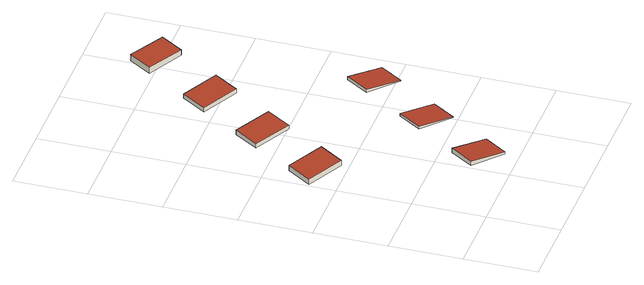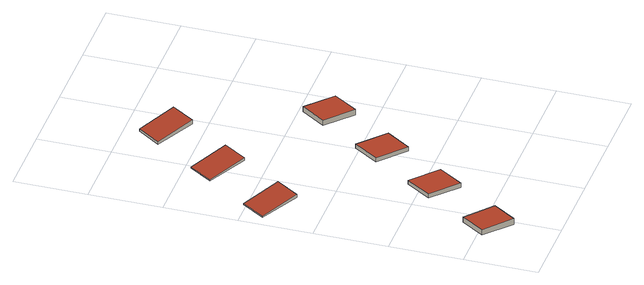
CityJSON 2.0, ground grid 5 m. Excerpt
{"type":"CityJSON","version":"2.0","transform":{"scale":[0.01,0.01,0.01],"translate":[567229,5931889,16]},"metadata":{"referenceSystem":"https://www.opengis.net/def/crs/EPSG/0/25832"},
"CityObjects":{
"building1":{"type":"Building","attributes":{"Grundfläche 2D":"37294.614935","Grundhöhe NN":"4.734"},"children":["building1-1","building1-2","building1-3","building1-4","building1-5","building1-6","building1-7"]},
"building1-1":{"type":"BuildingInstallation","parents":["building1"],"geometry":[{"type":"MultiSurface","lod":"3","boundaries":[[[0,1,2,3]],[[3,2,4,5]],[[0,3,5,6]],[[1,0,6,7]],[[2,1,7,4]]],"semantics":{"surfaces":[{"type":"RoofSurface"},{"type":"WallSurface"}],"values":[0,1,1,1,1]}}]},
"building1-2":{"type":"BuildingInstallation","parents":["building1"],"geometry":[{"type":"MultiSurface","lod":"3","boundaries":[[[8,9,10,11]],[[11,10,12,13]],[[8,11,13,14]],[[9,8,14,15]],[[10,9,15,12]]],"semantics":{"surfaces":[{"type":"RoofSurface"},{"type":"WallSurface"}],"values":[0,1,1,1,1]}}]},
"building1-3":{"type":"BuildingInstallation","parents":["building1"],"geometry":[{"type":"MultiSurface","lod":"3","boundaries":[[[16,17,18,19]],[[19,18,20,21]],[[16,19,21,22]],[[17,16,22,23]],[[18,17,23,20]]],"semantics":{"surfaces":[{"type":"RoofSurface"},{"type":"WallSurface"}],"values":[0,1,1,1,1]}}]},
"building1-4":{"type":"BuildingInstallation","parents":["building1"],"geometry":[{"type":"MultiSurface","lod":"3","boundaries":[[[24,25,26,27]],[[27,26,28,29]],[[24,27,29,30]],[[25,24,30,31]],[[26,25,31,28]]],"semantics":{"surfaces":[{"type":"RoofSurface"},{"type":"WallSurface"}],"values":[0,1,1,1,1]}}]},
"building1-5":{"type":"BuildingInstallation","parents":["building1"],"geometry":[{"type":"MultiSurface","lod":"3","boundaries":[[[32,33,34,35]],[[35,34,36,37]],[[32,35,37,38]],[[33,32,38,39]],[[34,33,39,36]]],"semantics":{"surfaces":[{"type":"RoofSurface"},{"type":"WallSurface"}],"values":[0,1,1,1,1]}}]},
"building1-6":{"type":"BuildingInstallation","parents":["building1"],"geometry":[{"type":"MultiSurface","lod":"3","boundaries":[[[40,41,42,43]],[[43,42,44,45]],[[40,43,45,46]],[[41,40,46,47]],[[42,41,47,44]]],"semantics":{"surfaces":[{"type":"RoofSurface"},{"type":"WallSurface"}],"values":[0,1,1,1,1]}}]},
"building1-7":{"type":"BuildingInstallation","parents":["building1"],"geometry":[{"type":"MultiSurface","lod":"3","boundaries":[[[48,49,50,51]],[[51,50,52,53]],[[48,51,53,54]],[[49,48,54,55]],[[50,49,55,52]]],"semantics":{"surfaces":[{"type":"RoofSurface"},{"type":"WallSurface"}],"values":[0,1,1,1,1]}}]}
},
"vertices":[
[22,1191,84],[244,1042,114],[357,1212,114],[135,1360,84],[357,1212,77],[135,1360,44],[22,1191,44],[244,1042,77],
[827,258,61],[592,415,110],[486,255,110],[721,99,61],[486,255,79],[721,99,45],[827,258,45],[592,415,79],
[316,1633,76],[539,1484,106],[652,1654,106],[429,1803,76],[652,1654,77],[429,1803,44],[316,1633,44],[539,1484,77],
[1124,696,50],[888,853,99],[782,694,99],[1018,537,50],[782,694,79],[1018,537,44],[1124,696,44],[888,853,79],
[609,2073,76],[832,1925,106],[945,2095,106],[722,2243,76],[945,2095,77],[722,2243,44],[609,2073,44],[832,1925,77],
[1422,1138,50],[1187,1295,99],[1081,1136,99],[1316,979,50],[1081,1136,78],[1316,979,44],[1422,1138,44],[1187,1295,78],
[1028,2690,91],[923,2533,91],[1140,2388,114],[1245,2545,114],[1140,2388,77],[1245,2545,77],[1028,2690,45],[923,2533,45]
]}
